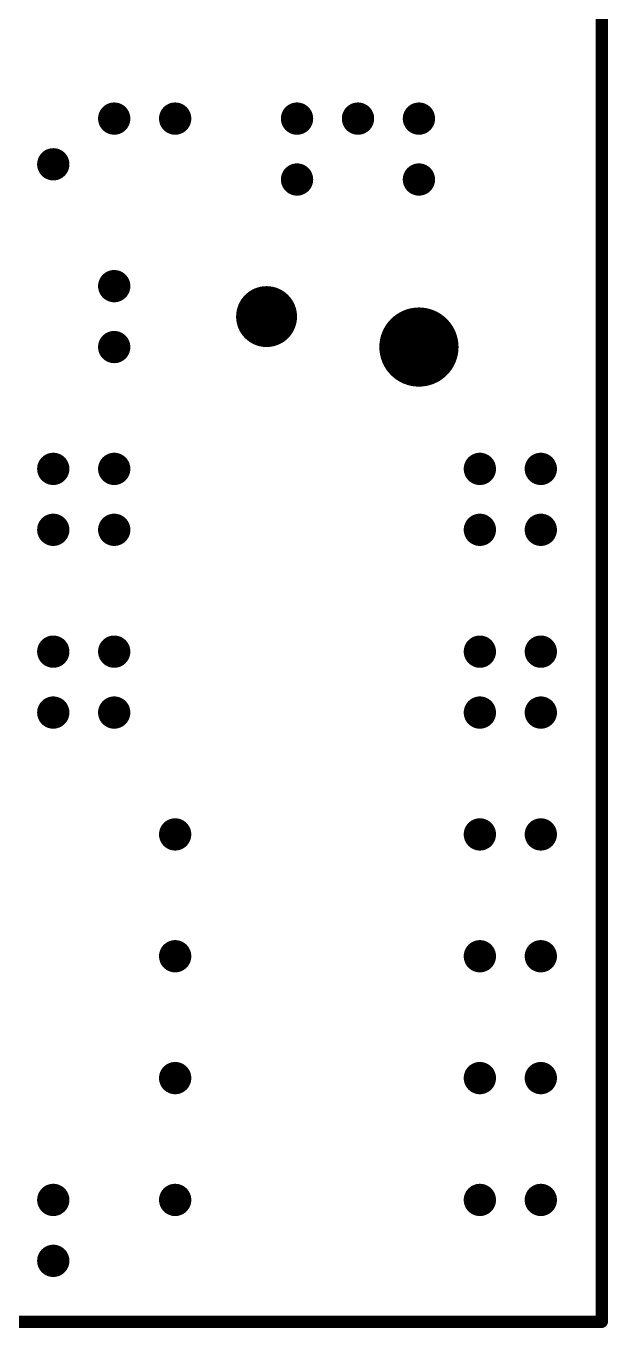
# Model space of a CAD drawing. Extents: x -0.1 to 57.1, y -0.1 to 42.5.
# Drawn here: x 47.55 to 57.1, y -0.1 to 21.27 of the extents above; entities that cross this region are included whole.
import ezdxf

# ---------------------------------------------------------------- set-up
doc = ezdxf.new("R2010")
doc.units = 0
doc.header["$MEASUREMENT"] = 0
doc.layers.get('0').update_dxf_attribs({"linetype": 'CONTINUOUS'})
doc.layers.add('03_ASSY2_GBR', color=2, linetype='CONTINUOUS')

# ---------------------------------------------------------------- blocks, each defined once
blk = doc.blocks.new('ROUND_8')
at = {"const_width": 0.65}
blk.add_lwpolyline([(-0.325, 0, 1), (0.325, 0, 1)], format="xyb", close=True, dxfattribs=at)
blk = doc.blocks.new('ROUND_181')
at = {"const_width": 0.5}
blk.add_lwpolyline([(-0.25, 0, 1), (0.25, 0, 1)], format="xyb", close=True, dxfattribs=at)
blk = doc.blocks.new('ROUND_182')
at = {"const_width": 0.265}
blk.add_lwpolyline([(-0.1325, 0, 1), (0.1325, 0, 1)], format="xyb", close=True, dxfattribs=at)
blk = doc.blocks.new('ROUND_1')
at = {"const_width": 0.1016}
blk.add_lwpolyline([(-0.0508, 0, 1), (0.0508, 0, 1)], format="xyb", close=True, dxfattribs=at)

msp = doc.modelspace()

# ---------------------------------------------------------------- linework, layer by layer
at = {"layer": '03_ASSY2_GBR', "const_width": 0.2032}
for points in [[(57, 0), (57, 35)], [(0, 0), (57, 0)]]:
    msp.add_lwpolyline(points, dxfattribs=at)

# ---------------------------------------------------------------- block references
at = {"layer": '03_ASSY2_GBR'}
for name, p in [('ROUND_182', (49, 19.75)), ('ROUND_182', (50, 19.75)), ('ROUND_182', (52, 19.75)), ('ROUND_182', (53, 19.75)), ('ROUND_182', (54, 19.75)), ('ROUND_182', (48, 19)), ('ROUND_182', (52, 18.75)), ('ROUND_182', (54, 18.75)), ('ROUND_182', (49, 17)), ('ROUND_181', (51.5, 16.5)), ('ROUND_8', (54, 16)), ('ROUND_182', (49, 16)), ('ROUND_182', (48, 14)), ('ROUND_182', (49, 14)), ('ROUND_182', (55, 14)), ('ROUND_182', (56, 14)), ('ROUND_182', (48, 13)), ('ROUND_182', (49, 13)), ('ROUND_182', (55, 13)), ('ROUND_182', (56, 13)), ('ROUND_182', (48, 11)), ('ROUND_182', (49, 11)), ('ROUND_182', (55, 11)), ('ROUND_182', (56, 11)), ('ROUND_182', (48, 10)), ('ROUND_182', (49, 10)), ('ROUND_182', (55, 10)), ('ROUND_182', (56, 10)), ('ROUND_182', (50, 8)), ('ROUND_182', (55, 8)), ('ROUND_182', (56, 8)), ('ROUND_182', (50, 6)), ('ROUND_182', (55, 6)), ('ROUND_182', (56, 6)), ('ROUND_182', (50, 4)), ('ROUND_182', (55, 4)), ('ROUND_182', (56, 4)), ('ROUND_182', (48, 2)), ('ROUND_182', (50, 2)), ('ROUND_182', (55, 2)), ('ROUND_182', (56, 2)), ('ROUND_182', (48, 1)), ('ROUND_1', (57, 0))]:
    msp.add_blockref(name, p, dxfattribs=at)

doc.saveas('drawing.dxf')
